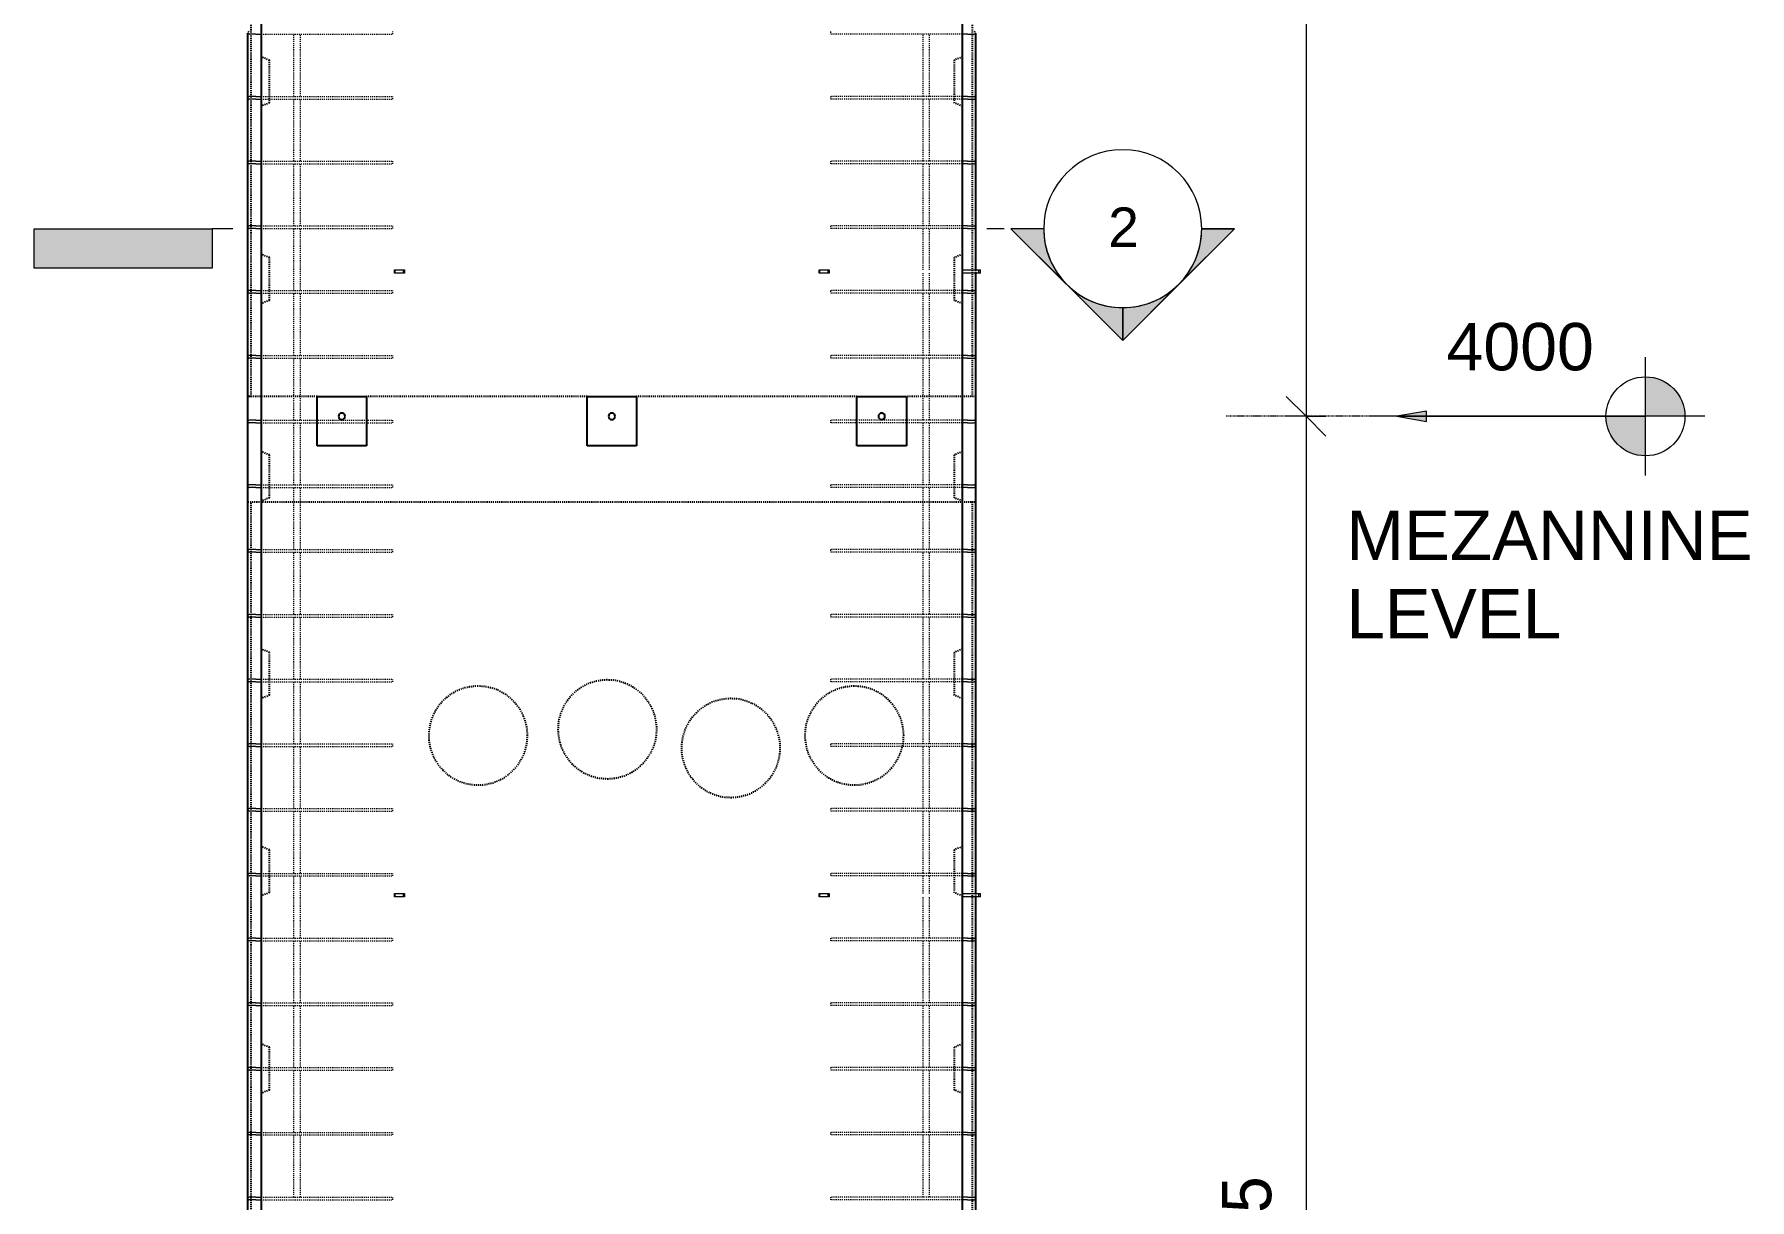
# Model space of a CAD drawing. Header units: millimetres. Extents: x -9471 to 9984, y -2794 to 13196.
# Drawn here: x -3387 to 1823, y 1279 to 4821 of the extents above; entities that cross this region are included whole.
import ezdxf

# ---------------------------------------------------------------- set-up
doc = ezdxf.new("R2010")
doc.units = ezdxf.units.MM
doc.linetypes.add('Dash', pattern=[6.36, 3.18, -3.18])
doc.linetypes.add('Overhead', pattern=[3.97, 2.38, -1.59])
for name, color, linetype, lineweight in [('A-ANNO-DIMS', 211, 'Continuous', 9), ('A-ANNO-DIMS-60', 211, 'Continuous', 9), ('A-FLOR-OVHD', 1, 'Overhead', 18), ('A-GENM', 13, 'Continuous', 18), ('A-WALL', 113, 'Continuous', 25), ('A-WALL-HDLN', 110, 'Dash', 25), ('G-ANNO-DIMS', 111, 'Continuous', 9), ('G-ANNO-SYMB', 111, 'Continuous', 9), ('G-ANNO-TEXT', 231, 'Continuous', 9), ('S-RBAR', 171, 'Continuous', 18)]:
    doc.layers.add(name, color=color, linetype=linetype, lineweight=lineweight)
doc.styles.add('Arial', font='arial.ttf', dxfattribs={"height": 120})
doc.styles.add('Arial_1', font='arial.ttf', dxfattribs={"height": 150})
doc.styles.add('Arial_2', font='arial.ttf', dxfattribs={"height": 144})
doc.styles.add('Nirmala UI Semilight', font='NirmalaS.ttf', dxfattribs={"height": 150})
doc.dimstyles.new('Arrow_Filled_-_2_5_NI_UI_1', dxfattribs={"dimscale": 304.8, "dimtxt": 157.104592, "dimasz": 0.393701, "dimexe": 0.19685, "dimexo": 0.0625, "dimgap": 0.19685, "dimtad": 1, "dimdec": 4, "dimzin": 0, "dimdsep": 46, "dimtxsty": 'Nirmala UI Semilight', "dimblk1": 'OBLIQUE', "dimblk2": 'OBLIQUE', "dimsah": 1, "dimcen": 0.09, "dimazin": 0, "dimtfac": 1, "dimtdec": 4, "dimtix": 1, "dimtmove": 0, "dimatfit": 3, "dimfxl": 0.19685, "dimfxlon": 1, "dimtvp": 1, "dimtolj": 1, "dimtzin": 0, "dimarcsym": 2})

# ---------------------------------------------------------------- blocks, each defined once
blk = doc.blocks.new('RR spread anchor face based - RR-SA-2_5-150-1876458-Elevation Front')
at = {"layer": 'A-GENM'}
for p, q in [((-1003.5, 6759.9), (-1001, 6759.9)), ((-1003.5, 6749.9), (-1003.5, 6759.9)), ((-1001, 6749.9), (-1003.5, 6749.9)), ((-1001, 6759.9), (-976, 6759.9)), ((-1001, 6749.9), (-1001, 6759.9)), ((-976, 6749.9), (-1001, 6749.9)), ((-976, 6759.9), (-973.5, 6759.9)), ((-976, 6749.9), (-976, 6759.9)), ((-973.5, 6749.9), (-976, 6749.9)), ((-973.5, 6759.9), (-973.5, 6749.9))]:
    blk.add_line(p, q, dxfattribs=at)
blk = doc.blocks.new('RR spread anchor face based - RR-SA-3_0-200-1726827-Elevation Front')
at = {"layer": 'A-GENM'}
for p, q in [((-568.5, -460.1), (-518.5, -460.1)), ((-518.5, -460.1), (-513.5, -460.1)), ((-518.5, -470.1), (-518.5, -460.1)), ((-513.5, -470.1), (-513.5, -460.1)), ((-518.5, -470.1), (-568.5, -470.1)), ((-513.5, -470.1), (-518.5, -470.1))]:
    blk.add_line(p, q, dxfattribs=at)
blk = doc.blocks.new('DIMBLOCK88-Elevation Front')
at = {"layer": 'A-ANNO-DIMS-60'}
for p, q in [((475.4, 7660), (415.4, 7720)), ((475.4, 7660), (415.4, 7660)), ((475.4, 7660), (475.4, 3660)), ((475.4, 7660), (535.4, 7600)), ((475.4, 7660), (535.4, 7660)), ((475.4, 3660), (415.4, 3720)), ((475.4, 3660), (415.4, 3660)), ((475.4, 3660), (535.4, 3600)), ((475.4, 3660), (535.4, 3660))]:
    blk.add_line(p, q, dxfattribs=at)
at = {"layer": 'A-ANNO-DIMS-60', "color": 0, "insert": (219.7, 5430.1), "char_height": 150, "width": 551.866, "attachment_point": 1, "rotation": 90, "line_spacing_factor": 1.142579, "style": 'Nirmala UI Semilight'}
blk.add_mtext('4000', dxfattribs=at)
blk = doc.blocks.new('_Oblique')
at = {"color": 0, "linetype": 'ByBlock', "lineweight": -2}
blk.add_line((-0.5, -0.5), (0.5, 0.5), dxfattribs=at)
blk = doc.blocks.new('DIMBLOCK89-Elevation Front')
at = {"layer": 'A-ANNO-DIMS-60'}
for p, q in [((475.4, 3660), (415.4, 3720)), ((475.4, 3660), (415.4, 3660)), ((475.4, 3660), (475.4, -1395)), ((475.4, 3660), (535.4, 3600)), ((475.4, 3660), (535.4, 3660)), ((475.4, -1395), (415.4, -1335)), ((475.4, -1395), (415.4, -1395)), ((475.4, -1395), (535.4, -1455)), ((475.4, -1395), (535.4, -1395))]:
    blk.add_line(p, q, dxfattribs=at)
at = {"layer": 'A-ANNO-DIMS-60', "color": 0, "insert": (219.7, 904), "char_height": 150, "width": 548.438, "attachment_point": 1, "rotation": 90, "line_spacing_factor": 1.142579, "style": 'Nirmala UI Semilight'}
blk.add_mtext('5055', dxfattribs=at)
blk = doc.blocks.new('Spot Elevations - M_Spot Elevation - Target Filled-10609-Elevation Front')
at = {"layer": 'G-ANNO-DIMS'}
h = blk.add_hatch(color=256, dxfattribs=at)
edge = h.paths.add_edge_path()
edge.add_line((1549.6, 7660), (1669.6, 7660))
edge.add_arc((1549.6, 7660), 120, 0, 90)
edge.add_line((1549.6, 7780), (1549.6, 7660))
h = blk.add_hatch(color=256, dxfattribs=at)
edge = h.paths.add_edge_path()
edge.add_line((1549.6, 7660), (1429.6, 7660))
edge.add_arc((1549.6, 7660), 120, 180, 270)
edge.add_line((1549.6, 7540), (1549.6, 7660))
for p, q in [((1549.6, 7480), (1549.6, 7840)), ((1729.6, 7660), (709.6, 7660))]:
    blk.add_line(p, q, dxfattribs=at)
blk.add_circle((1549.6, 7660), 120, dxfattribs=at)
blk = doc.blocks.new('Detail View - M_Section Tail - Filled Horizontal-14034-Elevation Front')
at = {"layer": 'G-ANNO-SYMB'}
blk.add_hatch(color=256, dxfattribs=at).paths.add_polyline_path([(-2847.5, -509.7), (-2847.5, -389.7), (-3387.5, -389.7), (-3387.5, -509.7)])
for p, q in [((-3387.5, -509.7), (-3387.5, -389.7)), ((-3387.5, -389.7), (-2847.5, -389.7)), ((-2847.5, -389.7), (-2847.5, -509.7)), ((-2847.5, -509.7), (-3387.5, -509.7))]:
    blk.add_line(p, q, dxfattribs=at)
blk = doc.blocks.new('Detail View - M_Section Head - Filled SHOP DWG-1002450-Elevation Front')
at = {"layer": 'G-ANNO-SYMB'}
h = blk.add_hatch(color=256, dxfattribs=at)
edge = h.paths.add_edge_path()
edge.add_line((-420.8, -389.7), (-321.4, -389.7))
edge.add_arc((-81.4, -389.7), 240, 180, 225)
edge.add_line((-251.1, -559.5), (-420.8, -389.7))
h = blk.add_hatch(color=256, dxfattribs=at)
edge = h.paths.add_edge_path()
edge.add_line((258, -389.7), (88.3, -559.5))
edge.add_arc((-81.4, -389.7), 240, 315, 360)
edge.add_line((158.6, -389.7), (258, -389.7))
h = blk.add_hatch(color=256, dxfattribs=at)
edge = h.paths.add_edge_path()
edge.add_line((-81.4, -729.2), (-251.1, -559.5))
edge.add_arc((-81.4, -389.7), 240, 225, 270)
edge.add_line((-81.4, -629.7), (-81.4, -729.2))
h = blk.add_hatch(color=256, dxfattribs=at)
edge = h.paths.add_edge_path()
edge.add_line((-81.4, -729.2), (-81.4, -629.7))
edge.add_arc((-81.4, -389.7), 240, 270, 315)
edge.add_line((88.3, -559.5), (-81.4, -729.2))
for p, q in [((-81.4, -729.2), (-420.8, -389.7)), ((-321.4, -389.7), (-420.8, -389.7)), ((-420.8, -389.7), (-251.1, -559.5)), ((-321.4, -389.7), (-420.8, -389.7)), ((-81.4, -729.2), (258, -389.7)), ((88.3, -559.5), (258, -389.7)), ((158.6, -389.7), (258, -389.7)), ((258, -389.7), (158.6, -389.7)), ((-251.1, -559.5), (-81.4, -729.2)), ((-81.4, -729.2), (88.3, -559.5)), ((-81.4, -629.7), (-81.4, -729.2)), ((-81.4, -729.2), (-81.4, -629.7))]:
    blk.add_line(p, q, dxfattribs=at)
for start, end in [(360, 180), (180, 360), (180, 225), (315, 0), (225, 270), (270, 315)]:
    blk.add_arc((-81.4, -389.7), 240, start, end, dxfattribs=at)

msp = doc.modelspace()

# ---------------------------------------------------------------- hatches: boundary and pattern name
at = {"layer": 'G-ANNO-DIMS'}
msp.add_hatch(color=256, dxfattribs=at).paths.add_polyline_path([(751.45389, 3660.00977), (841.45389, 3644.14034), (841.45389, 3675.87919)])

# ---------------------------------------------------------------- linework, layer by layer
at = {"layer": 'A-FLOR-OVHD'}
msp.add_line((751.45389, 3660.00977), (231.45389, 3660.00977), dxfattribs=at)
at = {"layer": 'A-WALL'}
for p, q in [((-2698.54611, 7060), (-2698.54611, -1395)), ((-568.54611, -1395), (-568.54611, 7060)), ((-2738.54611, 4628.71341), (-2738.54611, 4824.73104)), ((-528.54611, 4824.73104), (-528.54611, 4628.71341)), ((-2738.54611, 4431.93563), (-2738.54611, 4627.95326)), ((-528.54611, 4627.95326), (-528.54611, 4431.93563)), ((-2738.54611, 4235.15785), (-2738.54611, 4431.17548)), ((-528.54611, 4431.17548), (-528.54611, 4235.15785)), ((-2738.54611, 4038.38007), (-2738.54611, 4234.39771)), ((-528.54611, 4234.39771), (-528.54611, 4104.9)), ((-528.54611, 4094.9), (-528.54611, 4038.38007)), ((-2738.54611, 3841.60229), (-2738.54611, 4037.61993)), ((-528.54611, 4037.61993), (-528.54611, 3841.60229)), ((-2738.54611, 3644.82452), (-2738.54611, 3840.84215)), ((-528.54611, 3840.84215), (-528.54611, 3644.82452)), ((-2528.54611, 3720), (-2378.54611, 3720)), ((-2528.54611, 3570), (-2528.54611, 3720)), ((-2378.54611, 3720), (-2378.54611, 3570)), ((-1708.54611, 3720), (-1558.54611, 3720)), ((-1708.54611, 3570), (-1708.54611, 3720)), ((-1558.54611, 3720), (-1558.54611, 3570)), ((-888.54611, 3720), (-738.54611, 3720)), ((-888.54611, 3570), (-888.54611, 3720)), ((-738.54611, 3720), (-738.54611, 3570)), ((-2738.54611, 3448.04674), (-2738.54611, 3644.06437)), ((-528.54611, 3644.06437), (-528.54611, 3448.04674)), ((-2378.54611, 3570), (-2528.54611, 3570)), ((-1558.54611, 3570), (-1708.54611, 3570)), ((-738.54611, 3570), (-888.54611, 3570)), ((-2738.54611, 3251.26896), (-2738.54611, 3447.28659)), ((-528.54611, 3447.28659), (-528.54611, 3251.26896)), ((-2738.54611, 3054.49118), (-2738.54611, 3250.50882)), ((-528.54611, 3250.50882), (-528.54611, 3054.49118)), ((-2738.54611, 2857.71341), (-2738.54611, 3053.73104)), ((-528.54611, 3053.73104), (-528.54611, 2857.71341)), ((-2738.54611, 2660.93563), (-2738.54611, 2856.95326)), ((-528.54611, 2856.95326), (-528.54611, 2660.93563)), ((-2738.54611, 2464.15785), (-2738.54611, 2660.17548)), ((-528.54611, 2660.17548), (-528.54611, 2464.15785)), ((-2738.54611, 2267.38007), (-2738.54611, 2463.39771)), ((-528.54611, 2463.39771), (-528.54611, 2267.38007)), ((-2738.54611, 2070.60229), (-2738.54611, 2266.61993)), ((-528.54611, 2266.61993), (-528.54611, 2209.9)), ((-528.54611, 2199.9), (-528.54611, 2070.60229)), ((-2738.54611, 1873.82452), (-2738.54611, 2069.84215)), ((-528.54611, 2069.84215), (-528.54611, 1873.82452)), ((-2738.54611, 1677.04674), (-2738.54611, 1873.06437)), ((-528.54611, 1873.06437), (-528.54611, 1677.04674)), ((-2738.54611, 1480.26896), (-2738.54611, 1676.28659)), ((-528.54611, 1676.28659), (-528.54611, 1480.26896)), ((-2738.54611, 1283.49118), (-2738.54611, 1479.50882)), ((-528.54611, 1479.50882), (-528.54611, 1283.49118)), ((-2738.54611, 1086.71341), (-2738.54611, 1282.73104)), ((-528.54611, 1282.73104), (-528.54611, 1086.71341))]:
    msp.add_line(p, q, dxfattribs=at)
for centre, start, end in [((-2453.54611, 3660), 0, 180), ((-2453.54611, 3660), 180, 0), ((-1633.54611, 3660), 0, 180), ((-1633.54611, 3660), 180, 0), ((-813.54611, 3660), 0, 180), ((-813.54611, 3660), 180, 0)]:
    msp.add_arc(centre, 10, start, end, dxfattribs=at)
at = {"layer": 'A-WALL-HDLN'}
for p, q in [((-2728.54352, 3720), (-2728.54352, 7660)), ((-538.54869, 7660), (-538.54869, 3720)), ((-2673.54611, 4742.5), (-2698.54611, 4752.5)), ((-2673.54611, 4612.5), (-2673.54611, 4742.5)), ((-568.54611, 4752.5), (-593.54611, 4742.5)), ((-593.54611, 4742.5), (-593.54611, 4612.5)), ((-2673.54611, 4612.5), (-2698.54611, 4602.5)), ((-568.54611, 4602.5), (-593.54611, 4612.5)), ((-2673.54611, 4142.5), (-2698.54611, 4152.5)), ((-2673.54611, 4012.5), (-2673.54611, 4142.5)), ((-568.54611, 4152.5), (-593.54611, 4142.5)), ((-593.54611, 4142.5), (-593.54611, 4012.5)), ((-528.54611, 4104.85039), (-528.54611, 4094.94961)), ((-2673.54611, 4012.5), (-2698.54611, 4002.5)), ((-568.54611, 4002.5), (-593.54611, 4012.5)), ((-2728.54352, 3720), (-2738.54611, 3720)), ((-2528.59572, 3720), (-2738.54611, 3720)), ((-1708.59572, 3720), (-2378.4965, 3720)), ((-888.59572, 3720), (-1558.4965, 3720)), ((-528.54611, 3720), (-738.4965, 3720)), ((-528.54611, 3720), (-538.54869, 3720)), ((-2673.54611, 3542.5), (-2698.54611, 3552.5)), ((-568.54611, 3552.5), (-593.54611, 3542.5)), ((-2673.54611, 3412.5), (-2673.54611, 3542.5)), ((-593.54611, 3542.5), (-593.54611, 3412.5)), ((-2738.54611, 3400), (-2728.54352, 3400)), ((-2738.54611, 3400), (-528.54611, 3400)), ((-2728.54352, -1395), (-2728.54352, 3400)), ((-2673.54611, 3412.5), (-2698.54611, 3402.5)), ((-568.54611, 3402.5), (-593.54611, 3412.5)), ((-538.54869, 3400), (-538.54869, -1395)), ((-538.54869, 3400), (-528.54611, 3400)), ((-2673.54611, 2942.5), (-2698.54611, 2952.5)), ((-2673.54611, 2812.5), (-2673.54611, 2942.5)), ((-568.54611, 2952.5), (-593.54611, 2942.5)), ((-593.54611, 2942.5), (-593.54611, 2812.5)), ((-2673.54611, 2812.5), (-2698.54611, 2802.5)), ((-568.54611, 2802.5), (-593.54611, 2812.5)), ((-2673.54611, 2342.5), (-2698.54611, 2352.5)), ((-568.54611, 2352.5), (-593.54611, 2342.5)), ((-2673.54611, 2212.5), (-2673.54611, 2342.5)), ((-593.54611, 2342.5), (-593.54611, 2212.5)), ((-2673.54611, 2212.5), (-2698.54611, 2202.5)), ((-568.54611, 2202.5), (-593.54611, 2212.5)), ((-528.54611, 2209.85039), (-528.54611, 2199.94961)), ((-2673.54611, 1742.5), (-2698.54611, 1752.5)), ((-2673.54611, 1612.5), (-2673.54611, 1742.5)), ((-568.54611, 1752.5), (-593.54611, 1742.5)), ((-593.54611, 1742.5), (-593.54611, 1612.5)), ((-2673.54611, 1612.5), (-2698.54611, 1602.5)), ((-568.54611, 1602.5), (-593.54611, 1612.5))]:
    msp.add_line(p, q, dxfattribs=at)
for centre, start, end in [((-2039.47839, 2689.77319), 90, 270), ((-2039.47839, 2689.77319), 270, 90), ((-1646.76081, 2708.67194), 90, 270), ((-1646.76081, 2708.67194), 270, 90), ((-896.76081, 2689.77319), 90, 270), ((-896.76081, 2689.77319), 270, 90), ((-1271.76081, 2651.97567), 90, 270), ((-1271.76081, 2651.97567), 270, 90)]:
    msp.add_arc(centre, 150, start, end, dxfattribs=at)
at = {"layer": 'G-ANNO-DIMS'}
for p, q in [((841.45389, 3675.87919), (751.45389, 3660.00977)), ((751.45389, 3660.00977), (841.45389, 3644.14034)), ((751.45389, 3660.00977), (1295.18287, 3660.00977)), ((841.45389, 3644.14034), (841.45389, 3675.87919)), ((1295.18287, 3660.00977), (1506.51667, 3660.00977))]:
    msp.add_line(p, q, dxfattribs=at)
at = {"layer": 'G-ANNO-SYMB'}
for p, q in [((-2784.04766, 4230.25352), (-2847.47491, 4230.25352)), ((-441.36617, 4230.25352), (-494.28638, 4230.25352))]:
    msp.add_line(p, q, dxfattribs=at)
at = {"layer": 'S-RBAR'}
for p, q in [((-2714.54611, 4821.11111), (-2734.54611, 4821.11111)), ((-2714.54611, 4821.11111), (-2698.54611, 4821.11111)), ((-552.54611, 4821.11111), (-568.54611, 4821.11111)), ((-552.54611, 4821.11111), (-532.54611, 4821.11111)), ((-2714.54611, 4632.33333), (-2734.54611, 4632.33333)), ((-2714.54611, 4624.33333), (-2734.54611, 4624.33333)), ((-2714.54611, 4632.33333), (-2698.54611, 4632.33333)), ((-2714.54611, 4624.33333), (-2698.54611, 4624.33333)), ((-552.54611, 4632.33333), (-568.54611, 4632.33333)), ((-552.54611, 4624.33333), (-568.54611, 4624.33333)), ((-552.54611, 4632.33333), (-532.54611, 4632.33333)), ((-552.54611, 4624.33333), (-532.54611, 4624.33333)), ((-2714.54611, 4435.55556), (-2734.54611, 4435.55556)), ((-2714.54611, 4435.55556), (-2698.54611, 4435.55556)), ((-552.54611, 4435.55556), (-568.54611, 4435.55556)), ((-552.54611, 4435.55556), (-532.54611, 4435.55556)), ((-2714.54611, 4427.55556), (-2734.54611, 4427.55556)), ((-2714.54611, 4427.55556), (-2698.54611, 4427.55556)), ((-552.54611, 4427.55556), (-568.54611, 4427.55556)), ((-552.54611, 4427.55556), (-532.54611, 4427.55556)), ((-2714.54611, 4238.77778), (-2734.54611, 4238.77778)), ((-2714.54611, 4230.77778), (-2734.54611, 4230.77778)), ((-2714.54611, 4238.77778), (-2698.54611, 4238.77778)), ((-2714.54611, 4230.77778), (-2698.54611, 4230.77778)), ((-552.54611, 4238.77778), (-568.54611, 4238.77778)), ((-552.54611, 4230.77778), (-568.54611, 4230.77778)), ((-552.54611, 4238.77778), (-532.54611, 4238.77778)), ((-552.54611, 4230.77778), (-532.54611, 4230.77778)), ((-2714.54611, 4042), (-2734.54611, 4042)), ((-2714.54611, 4034), (-2734.54611, 4034)), ((-2714.54611, 4042), (-2698.54611, 4042)), ((-2714.54611, 4034), (-2698.54611, 4034)), ((-552.54611, 4042), (-568.54611, 4042)), ((-552.54611, 4034), (-568.54611, 4034)), ((-552.54611, 4042), (-532.54611, 4042)), ((-552.54611, 4034), (-532.54611, 4034)), ((-2714.54611, 3845.22222), (-2734.54611, 3845.22222)), ((-2714.54611, 3837.22222), (-2734.54611, 3837.22222)), ((-2714.54611, 3845.22222), (-2698.54611, 3845.22222)), ((-2714.54611, 3837.22222), (-2698.54611, 3837.22222)), ((-552.54611, 3845.22222), (-568.54611, 3845.22222)), ((-552.54611, 3837.22222), (-568.54611, 3837.22222)), ((-552.54611, 3845.22222), (-532.54611, 3845.22222)), ((-552.54611, 3837.22222), (-532.54611, 3837.22222)), ((-2714.54611, 3648.44444), (-2734.54611, 3648.44444)), ((-2714.54611, 3648.44444), (-2698.54611, 3648.44444)), ((-552.54611, 3648.44444), (-568.54611, 3648.44444)), ((-552.54611, 3648.44444), (-532.54611, 3648.44444)), ((-2714.54611, 3640.44444), (-2734.54611, 3640.44444)), ((-2714.54611, 3640.44444), (-2698.54611, 3640.44444)), ((-552.54611, 3640.44444), (-568.54611, 3640.44444)), ((-552.54611, 3640.44444), (-532.54611, 3640.44444)), ((-2714.54611, 3451.66667), (-2734.54611, 3451.66667)), ((-2714.54611, 3443.66667), (-2734.54611, 3443.66667)), ((-2714.54611, 3451.66667), (-2698.54611, 3451.66667)), ((-2714.54611, 3443.66667), (-2698.54611, 3443.66667)), ((-552.54611, 3451.66667), (-568.54611, 3451.66667)), ((-552.54611, 3443.66667), (-568.54611, 3443.66667)), ((-552.54611, 3451.66667), (-532.54611, 3451.66667)), ((-552.54611, 3443.66667), (-532.54611, 3443.66667)), ((-2714.54611, 3254.88889), (-2734.54611, 3254.88889)), ((-2714.54611, 3246.88889), (-2734.54611, 3246.88889)), ((-2714.54611, 3254.88889), (-2698.54611, 3254.88889)), ((-2714.54611, 3246.88889), (-2698.54611, 3246.88889)), ((-552.54611, 3254.88889), (-568.54611, 3254.88889)), ((-552.54611, 3246.88889), (-568.54611, 3246.88889)), ((-552.54611, 3254.88889), (-532.54611, 3254.88889)), ((-552.54611, 3246.88889), (-532.54611, 3246.88889)), ((-2714.54611, 3058.11111), (-2734.54611, 3058.11111)), ((-2714.54611, 3050.11111), (-2734.54611, 3050.11111)), ((-2714.54611, 3058.11111), (-2698.54611, 3058.11111)), ((-2714.54611, 3050.11111), (-2698.54611, 3050.11111)), ((-552.54611, 3058.11111), (-568.54611, 3058.11111)), ((-552.54611, 3050.11111), (-568.54611, 3050.11111)), ((-552.54611, 3058.11111), (-532.54611, 3058.11111)), ((-552.54611, 3050.11111), (-532.54611, 3050.11111)), ((-2714.54611, 2861.33333), (-2734.54611, 2861.33333)), ((-2714.54611, 2853.33333), (-2734.54611, 2853.33333)), ((-2714.54611, 2861.33333), (-2698.54611, 2861.33333)), ((-2714.54611, 2853.33333), (-2698.54611, 2853.33333)), ((-552.54611, 2861.33333), (-568.54611, 2861.33333)), ((-552.54611, 2853.33333), (-568.54611, 2853.33333)), ((-552.54611, 2861.33333), (-532.54611, 2861.33333)), ((-552.54611, 2853.33333), (-532.54611, 2853.33333)), ((-2714.54611, 2664.55556), (-2734.54611, 2664.55556)), ((-2714.54611, 2664.55556), (-2698.54611, 2664.55556)), ((-552.54611, 2664.55556), (-568.54611, 2664.55556)), ((-552.54611, 2664.55556), (-532.54611, 2664.55556)), ((-2714.54611, 2656.55556), (-2734.54611, 2656.55556)), ((-2714.54611, 2656.55556), (-2698.54611, 2656.55556)), ((-552.54611, 2656.55556), (-568.54611, 2656.55556)), ((-552.54611, 2656.55556), (-532.54611, 2656.55556)), ((-2714.54611, 2467.77778), (-2734.54611, 2467.77778)), ((-2714.54611, 2459.77778), (-2734.54611, 2459.77778)), ((-2714.54611, 2467.77778), (-2698.54611, 2467.77778)), ((-2714.54611, 2459.77778), (-2698.54611, 2459.77778)), ((-552.54611, 2467.77778), (-568.54611, 2467.77778)), ((-552.54611, 2459.77778), (-568.54611, 2459.77778)), ((-552.54611, 2467.77778), (-532.54611, 2467.77778)), ((-552.54611, 2459.77778), (-532.54611, 2459.77778)), ((-2714.54611, 2271), (-2734.54611, 2271)), ((-2714.54611, 2263), (-2734.54611, 2263)), ((-2714.54611, 2271), (-2698.54611, 2271)), ((-2714.54611, 2263), (-2698.54611, 2263)), ((-552.54611, 2271), (-568.54611, 2271)), ((-552.54611, 2263), (-568.54611, 2263)), ((-552.54611, 2271), (-532.54611, 2271)), ((-552.54611, 2263), (-532.54611, 2263)), ((-2714.54611, 2074.22222), (-2734.54611, 2074.22222)), ((-2714.54611, 2066.22222), (-2734.54611, 2066.22222)), ((-2714.54611, 2074.22222), (-2698.54611, 2074.22222)), ((-2714.54611, 2066.22222), (-2698.54611, 2066.22222)), ((-552.54611, 2074.22222), (-568.54611, 2074.22222)), ((-552.54611, 2066.22222), (-568.54611, 2066.22222)), ((-552.54611, 2074.22222), (-532.54611, 2074.22222)), ((-552.54611, 2066.22222), (-532.54611, 2066.22222)), ((-2714.54611, 1877.44444), (-2734.54611, 1877.44444)), ((-2714.54611, 1877.44444), (-2698.54611, 1877.44444)), ((-552.54611, 1877.44444), (-568.54611, 1877.44444)), ((-552.54611, 1877.44444), (-532.54611, 1877.44444)), ((-2714.54611, 1869.44444), (-2734.54611, 1869.44444)), ((-2714.54611, 1869.44444), (-2698.54611, 1869.44444)), ((-552.54611, 1869.44444), (-568.54611, 1869.44444)), ((-552.54611, 1869.44444), (-532.54611, 1869.44444)), ((-2714.54611, 1680.66667), (-2734.54611, 1680.66667)), ((-2714.54611, 1672.66667), (-2734.54611, 1672.66667)), ((-2714.54611, 1680.66667), (-2698.54611, 1680.66667)), ((-2714.54611, 1672.66667), (-2698.54611, 1672.66667)), ((-552.54611, 1680.66667), (-568.54611, 1680.66667)), ((-552.54611, 1672.66667), (-568.54611, 1672.66667)), ((-552.54611, 1680.66667), (-532.54611, 1680.66667)), ((-552.54611, 1672.66667), (-532.54611, 1672.66667)), ((-2714.54611, 1483.88889), (-2734.54611, 1483.88889)), ((-2714.54611, 1475.88889), (-2734.54611, 1475.88889)), ((-2714.54611, 1483.88889), (-2698.54611, 1483.88889)), ((-2714.54611, 1475.88889), (-2698.54611, 1475.88889)), ((-552.54611, 1483.88889), (-568.54611, 1483.88889)), ((-552.54611, 1475.88889), (-568.54611, 1475.88889)), ((-552.54611, 1483.88889), (-532.54611, 1483.88889)), ((-552.54611, 1475.88889), (-532.54611, 1475.88889)), ((-2714.54611, 1287.11111), (-2734.54611, 1287.11111)), ((-2714.54611, 1279.11111), (-2734.54611, 1279.11111)), ((-2714.54611, 1287.11111), (-2698.54611, 1287.11111)), ((-2714.54611, 1279.11111), (-2698.54611, 1279.11111)), ((-552.54611, 1287.11111), (-568.54611, 1287.11111)), ((-552.54611, 1279.11111), (-568.54611, 1279.11111)), ((-552.54611, 1287.11111), (-532.54611, 1287.11111)), ((-552.54611, 1279.11111), (-532.54611, 1279.11111))]:
    msp.add_line(p, q, dxfattribs=at)
at = {"layer": 'S-RBAR', "linetype": 'Dash'}
for p, q in [((-2698.4965, 4821.11111), (-2298.54611, 4821.11111)), ((-2599.04611, 4632.33333), (-2599.04611, 4821.11111)), ((-2579.04611, 4632.33333), (-2579.04611, 4821.11111)), ((-2298.54611, 4821.11111), (-2298.54611, 4829.11111)), ((-968.54611, 4829.11111), (-968.54611, 4821.11111)), ((-568.59572, 4821.11111), (-968.54611, 4821.11111)), ((-688.04611, 4632.33333), (-688.04611, 4821.11111)), ((-668.04611, 4632.33333), (-668.04611, 4821.11111)), ((-2698.4965, 4632.33333), (-2298.54611, 4632.33333)), ((-2698.4965, 4624.33333), (-2298.54611, 4624.33333)), ((-2599.04611, 4435.55556), (-2599.04611, 4624.33333)), ((-2579.04611, 4435.55556), (-2579.04611, 4624.33333)), ((-2298.54611, 4624.33333), (-2298.54611, 4632.33333)), ((-568.59572, 4632.33333), (-968.54611, 4632.33333)), ((-968.54611, 4632.33333), (-968.54611, 4624.33333)), ((-568.59572, 4624.33333), (-968.54611, 4624.33333)), ((-688.04611, 4435.55556), (-688.04611, 4624.33333)), ((-668.04611, 4435.55556), (-668.04611, 4624.33333)), ((-2698.4965, 4435.55556), (-2298.54611, 4435.55556)), ((-2298.54611, 4427.55556), (-2298.54611, 4435.55556)), ((-568.59572, 4435.55556), (-968.54611, 4435.55556)), ((-968.54611, 4435.55556), (-968.54611, 4427.55556)), ((-2698.4965, 4427.55556), (-2298.54611, 4427.55556)), ((-2599.04611, 4238.77778), (-2599.04611, 4427.55556)), ((-2579.04611, 4238.77778), (-2579.04611, 4427.55556)), ((-568.59572, 4427.55556), (-968.54611, 4427.55556)), ((-688.04611, 4238.77778), (-688.04611, 4427.55556)), ((-668.04611, 4238.77778), (-668.04611, 4427.55556)), ((-2698.4965, 4238.77778), (-2298.54611, 4238.77778)), ((-2698.4965, 4230.77778), (-2298.54611, 4230.77778)), ((-2599.04611, 4042), (-2599.04611, 4230.77778)), ((-2579.04611, 4042), (-2579.04611, 4230.77778)), ((-2298.54611, 4230.77778), (-2298.54611, 4238.77778)), ((-568.59572, 4238.77778), (-968.54611, 4238.77778)), ((-968.54611, 4238.77778), (-968.54611, 4230.77778)), ((-568.59572, 4230.77778), (-968.54611, 4230.77778)), ((-688.04611, 4104.9), (-688.04611, 4230.77778)), ((-668.04611, 4104.9), (-668.04611, 4230.77778)), ((-688.04611, 4042), (-688.04611, 4094.9)), ((-668.04611, 4042), (-668.04611, 4094.9)), ((-2698.4965, 4042), (-2298.54611, 4042)), ((-2698.4965, 4034), (-2298.54611, 4034)), ((-2599.04611, 3845.22222), (-2599.04611, 4034)), ((-2579.04611, 3845.22222), (-2579.04611, 4034)), ((-2298.54611, 4034), (-2298.54611, 4042)), ((-568.59572, 4042), (-968.54611, 4042)), ((-968.54611, 4042), (-968.54611, 4034)), ((-568.59572, 4034), (-968.54611, 4034)), ((-688.04611, 3845.22222), (-688.04611, 4034)), ((-668.04611, 3845.22222), (-668.04611, 4034)), ((-2698.4965, 3845.22222), (-2298.54611, 3845.22222)), ((-2698.4965, 3837.22222), (-2298.54611, 3837.22222)), ((-2599.04611, 3648.44444), (-2599.04611, 3837.22222)), ((-2579.04611, 3648.44444), (-2579.04611, 3837.22222)), ((-2298.54611, 3837.22222), (-2298.54611, 3845.22222)), ((-568.59572, 3845.22222), (-968.54611, 3845.22222)), ((-968.54611, 3845.22222), (-968.54611, 3837.22222)), ((-568.59572, 3837.22222), (-968.54611, 3837.22222)), ((-688.04611, 3648.44444), (-688.04611, 3837.22222)), ((-668.04611, 3648.44444), (-668.04611, 3837.22222)), ((-2698.4965, 3648.44444), (-2298.54611, 3648.44444)), ((-2298.54611, 3640.44444), (-2298.54611, 3648.44444)), ((-568.59572, 3648.44444), (-968.54611, 3648.44444)), ((-968.54611, 3648.44444), (-968.54611, 3640.44444)), ((-2698.4965, 3640.44444), (-2298.54611, 3640.44444)), ((-2599.04611, 3451.66667), (-2599.04611, 3640.44444)), ((-2579.04611, 3451.66667), (-2579.04611, 3640.44444)), ((-568.59572, 3640.44444), (-968.54611, 3640.44444)), ((-688.04611, 3451.66667), (-688.04611, 3640.44444)), ((-668.04611, 3451.66667), (-668.04611, 3640.44444)), ((-2698.4965, 3451.66667), (-2298.54611, 3451.66667)), ((-2698.4965, 3443.66667), (-2298.54611, 3443.66667)), ((-2599.04611, 3254.88889), (-2599.04611, 3443.66667)), ((-2579.04611, 3254.88889), (-2579.04611, 3443.66667)), ((-2298.54611, 3443.66667), (-2298.54611, 3451.66667)), ((-568.59572, 3451.66667), (-968.54611, 3451.66667)), ((-968.54611, 3451.66667), (-968.54611, 3443.66667)), ((-568.59572, 3443.66667), (-968.54611, 3443.66667)), ((-688.04611, 3254.88889), (-688.04611, 3443.66667)), ((-668.04611, 3254.88889), (-668.04611, 3443.66667)), ((-2698.4965, 3254.88889), (-2298.54611, 3254.88889)), ((-2698.4965, 3246.88889), (-2298.54611, 3246.88889)), ((-2599.04611, 3058.11111), (-2599.04611, 3246.88889)), ((-2579.04611, 3058.11111), (-2579.04611, 3246.88889)), ((-2298.54611, 3246.88889), (-2298.54611, 3254.88889)), ((-568.59572, 3254.88889), (-968.54611, 3254.88889)), ((-968.54611, 3254.88889), (-968.54611, 3246.88889)), ((-568.59572, 3246.88889), (-968.54611, 3246.88889)), ((-688.04611, 3058.11111), (-688.04611, 3246.88889)), ((-668.04611, 3058.11111), (-668.04611, 3246.88889)), ((-2698.4965, 3058.11111), (-2298.54611, 3058.11111)), ((-2698.4965, 3050.11111), (-2298.54611, 3050.11111)), ((-2599.04611, 2861.33333), (-2599.04611, 3050.11111)), ((-2579.04611, 2861.33333), (-2579.04611, 3050.11111)), ((-2298.54611, 3050.11111), (-2298.54611, 3058.11111)), ((-568.59572, 3058.11111), (-968.54611, 3058.11111)), ((-968.54611, 3058.11111), (-968.54611, 3050.11111)), ((-568.59572, 3050.11111), (-968.54611, 3050.11111)), ((-688.04611, 2861.33333), (-688.04611, 3050.11111)), ((-668.04611, 2861.33333), (-668.04611, 3050.11111)), ((-2698.4965, 2861.33333), (-2298.54611, 2861.33333)), ((-2698.4965, 2853.33333), (-2298.54611, 2853.33333)), ((-2599.04611, 2664.55556), (-2599.04611, 2853.33333)), ((-2579.04611, 2664.55556), (-2579.04611, 2853.33333)), ((-2298.54611, 2853.33333), (-2298.54611, 2861.33333)), ((-568.59572, 2861.33333), (-968.54611, 2861.33333)), ((-968.54611, 2861.33333), (-968.54611, 2853.33333)), ((-568.59572, 2853.33333), (-968.54611, 2853.33333)), ((-688.04611, 2664.55556), (-688.04611, 2853.33333)), ((-668.04611, 2664.55556), (-668.04611, 2853.33333)), ((-2698.4965, 2664.55556), (-2298.54611, 2664.55556)), ((-2298.54611, 2656.55556), (-2298.54611, 2664.55556)), ((-568.59572, 2664.55556), (-968.54611, 2664.55556)), ((-968.54611, 2664.55556), (-968.54611, 2656.55556)), ((-2698.4965, 2656.55556), (-2298.54611, 2656.55556)), ((-2599.04611, 2467.77778), (-2599.04611, 2656.55556)), ((-2579.04611, 2467.77778), (-2579.04611, 2656.55556)), ((-568.59572, 2656.55556), (-968.54611, 2656.55556)), ((-688.04611, 2467.77778), (-688.04611, 2656.55556)), ((-668.04611, 2467.77778), (-668.04611, 2656.55556)), ((-2698.4965, 2467.77778), (-2298.54611, 2467.77778)), ((-2698.4965, 2459.77778), (-2298.54611, 2459.77778)), ((-2599.04611, 2271), (-2599.04611, 2459.77778)), ((-2579.04611, 2271), (-2579.04611, 2459.77778)), ((-2298.54611, 2459.77778), (-2298.54611, 2467.77778)), ((-568.59572, 2467.77778), (-968.54611, 2467.77778)), ((-968.54611, 2467.77778), (-968.54611, 2459.77778)), ((-568.59572, 2459.77778), (-968.54611, 2459.77778)), ((-688.04611, 2271), (-688.04611, 2459.77778)), ((-668.04611, 2271), (-668.04611, 2459.77778)), ((-2698.4965, 2271), (-2298.54611, 2271)), ((-2698.4965, 2263), (-2298.54611, 2263)), ((-2599.04611, 2074.22222), (-2599.04611, 2263)), ((-2579.04611, 2074.22222), (-2579.04611, 2263)), ((-2298.54611, 2263), (-2298.54611, 2271)), ((-568.59572, 2271), (-968.54611, 2271)), ((-968.54611, 2271), (-968.54611, 2263)), ((-568.59572, 2263), (-968.54611, 2263)), ((-688.04611, 2209.9), (-688.04611, 2263)), ((-668.04611, 2209.9), (-668.04611, 2263)), ((-688.04611, 2074.22222), (-688.04611, 2199.9)), ((-668.04611, 2074.22222), (-668.04611, 2199.9)), ((-2698.4965, 2074.22222), (-2298.54611, 2074.22222)), ((-2698.4965, 2066.22222), (-2298.54611, 2066.22222)), ((-2599.04611, 1877.44444), (-2599.04611, 2066.22222)), ((-2579.04611, 1877.44444), (-2579.04611, 2066.22222)), ((-2298.54611, 2066.22222), (-2298.54611, 2074.22222)), ((-568.59572, 2074.22222), (-968.54611, 2074.22222)), ((-968.54611, 2074.22222), (-968.54611, 2066.22222)), ((-568.59572, 2066.22222), (-968.54611, 2066.22222)), ((-688.04611, 1877.44444), (-688.04611, 2066.22222)), ((-668.04611, 1877.44444), (-668.04611, 2066.22222)), ((-2698.4965, 1877.44444), (-2298.54611, 1877.44444)), ((-2298.54611, 1869.44444), (-2298.54611, 1877.44444)), ((-568.59572, 1877.44444), (-968.54611, 1877.44444)), ((-968.54611, 1877.44444), (-968.54611, 1869.44444)), ((-2698.4965, 1869.44444), (-2298.54611, 1869.44444)), ((-2599.04611, 1680.66667), (-2599.04611, 1869.44444)), ((-2579.04611, 1680.66667), (-2579.04611, 1869.44444)), ((-568.59572, 1869.44444), (-968.54611, 1869.44444)), ((-688.04611, 1680.66667), (-688.04611, 1869.44444)), ((-668.04611, 1680.66667), (-668.04611, 1869.44444)), ((-2698.4965, 1680.66667), (-2298.54611, 1680.66667)), ((-2698.4965, 1672.66667), (-2298.54611, 1672.66667)), ((-2599.04611, 1483.88889), (-2599.04611, 1672.66667)), ((-2579.04611, 1483.88889), (-2579.04611, 1672.66667)), ((-2298.54611, 1672.66667), (-2298.54611, 1680.66667)), ((-568.59572, 1680.66667), (-968.54611, 1680.66667)), ((-968.54611, 1680.66667), (-968.54611, 1672.66667)), ((-568.59572, 1672.66667), (-968.54611, 1672.66667)), ((-688.04611, 1483.88889), (-688.04611, 1672.66667)), ((-668.04611, 1483.88889), (-668.04611, 1672.66667)), ((-2698.4965, 1483.88889), (-2298.54611, 1483.88889)), ((-2698.4965, 1475.88889), (-2298.54611, 1475.88889)), ((-2599.04611, 1287.11111), (-2599.04611, 1475.88889)), ((-2579.04611, 1287.11111), (-2579.04611, 1475.88889)), ((-2298.54611, 1475.88889), (-2298.54611, 1483.88889)), ((-568.59572, 1483.88889), (-968.54611, 1483.88889)), ((-968.54611, 1483.88889), (-968.54611, 1475.88889)), ((-568.59572, 1475.88889), (-968.54611, 1475.88889)), ((-688.04611, 1287.11111), (-688.04611, 1475.88889)), ((-668.04611, 1287.11111), (-668.04611, 1475.88889)), ((-2698.4965, 1287.11111), (-2298.54611, 1287.11111)), ((-2698.4965, 1279.11111), (-2298.54611, 1279.11111)), ((-2298.54611, 1279.11111), (-2298.54611, 1287.11111)), ((-568.59572, 1287.11111), (-968.54611, 1287.11111)), ((-968.54611, 1287.11111), (-968.54611, 1279.11111)), ((-568.59572, 1279.11111), (-968.54611, 1279.11111))]:
    msp.add_line(p, q, dxfattribs=at)
at = {"layer": 'S-RBAR'}
for centre, start, end in [((-2734.54611, 4825.11111), 90, 270), ((-532.54611, 4825.11111), 270, 90), ((-2734.54611, 4628.33333), 90, 270), ((-532.54611, 4628.33333), 270, 90), ((-2734.54611, 4431.55556), 90, 270), ((-532.54611, 4431.55556), 270, 90), ((-2734.54611, 4234.77778), 90, 270), ((-532.54611, 4234.77778), 270, 90), ((-2734.54611, 4038), 90, 270), ((-532.54611, 4038), 270, 90), ((-2734.54611, 3841.22222), 90, 270), ((-532.54611, 3841.22222), 270, 90), ((-2734.54611, 3644.44444), 90, 270), ((-532.54611, 3644.44444), 270, 90), ((-2734.54611, 3447.66667), 90, 270), ((-532.54611, 3447.66667), 270, 90), ((-2734.54611, 3250.88889), 90, 270), ((-532.54611, 3250.88889), 270, 90), ((-2734.54611, 3054.11111), 90, 270), ((-532.54611, 3054.11111), 270, 90), ((-2734.54611, 2857.33333), 90, 270), ((-532.54611, 2857.33333), 270, 90), ((-2734.54611, 2660.55556), 90, 270), ((-532.54611, 2660.55556), 270, 90), ((-2734.54611, 2463.77778), 90, 270), ((-532.54611, 2463.77778), 270, 90), ((-2734.54611, 2267), 90, 270), ((-532.54611, 2267), 270, 90), ((-2734.54611, 2070.22222), 90, 270), ((-532.54611, 2070.22222), 270, 90), ((-2734.54611, 1873.44444), 90, 270), ((-532.54611, 1873.44444), 270, 90), ((-2734.54611, 1676.66667), 90, 270), ((-532.54611, 1676.66667), 270, 90), ((-2734.54611, 1479.88889), 90, 270), ((-532.54611, 1479.88889), 270, 90), ((-2734.54611, 1283.11111), 90, 270), ((-532.54611, 1283.11111), 270, 90)]:
    msp.add_arc(centre, 4, start, end, dxfattribs=at)

# ---------------------------------------------------------------- block references
at = {"layer": 'A-GENM'}
for name, p in [('RR spread anchor face based - RR-SA-2_5-150-1876458-Elevation Front', (-1290, -2655)), ('RR spread anchor face based - RR-SA-2_5-150-1876458-Elevation Front', (0, -2655)), ('RR spread anchor face based - RR-SA-3_0-200-1726827-Elevation Front', (0, 4565)), ('RR spread anchor face based - RR-SA-2_5-150-1876458-Elevation Front', (-1290, -4550)), ('RR spread anchor face based - RR-SA-2_5-150-1876458-Elevation Front', (0, -4550)), ('RR spread anchor face based - RR-SA-3_0-200-1726827-Elevation Front', (0, 2670))]:
    msp.add_blockref(name, p, dxfattribs=at)
at = {"layer": 'G-ANNO-DIMS'}
msp.add_blockref('Spot Elevations - M_Spot Elevation - Target Filled-10609-Elevation Front', (-43.0799, -4000), dxfattribs=at)
at = {"layer": 'G-ANNO-SYMB'}
for name in ['Detail View - M_Section Head - Filled SHOP DWG-1002450-Elevation Front', 'Detail View - M_Section Tail - Filled Horizontal-14034-Elevation Front']:
    msp.add_blockref(name, (0, 4620), dxfattribs=at)

# ---------------------------------------------------------------- texts
at = {"layer": 'G-ANNO-SYMB', "insert": (-125.39593, 4294.85414), "char_height": 120, "width": 115.443, "attachment_point": 1, "style": 'Arial'}
msp.add_mtext('2', dxfattribs=at)
at = {"layer": 'G-ANNO-TEXT', "color": 7, "char_height": 150, "attachment_point": 1, "style": 'Arial_1'}
for s, insert, width in [('MEZANNINE', (598.12702, 3373.19222), 1486.328625), ('LEVEL', (598.12702, 3135.06722), 784.050375)]:
    msp.add_mtext(s, dxfattribs=dict(at, insert=insert, width=width))

# ---------------------------------------------------------------- dimensions: what is measured, and where the dimension line sits
at = {"layer": 'A-ANNO-DIMS'}
for base, p1, p2, override, picture, middle in [((475.42834, 3660.00977), (535.42834, 7660.00977), (415.42834, 3660.00977), {"dimpost": '<>', "dimfxl": 4001.799595}, 'DIMBLOCK88-Elevation Front', (337.91787, 5660.00977)), ((475.42834, -1394.99023), (415.42834, 3660.00977), (535.42834, -1394.99023), {"dimpost": '<>', "dimfxl": 5056.424132}, 'DIMBLOCK89-Elevation Front', (337.91787, 1132.50977))]:
    dim = msp.add_linear_dim(base=base, p1=p1, p2=p2, angle=90, dimstyle='Arrow_Filled_-_2_5_NI_UI_1', override=override, dxfattribs=at)
    dim.commit()
    dim.dimension.update_dxf_attribs({"geometry": picture, "text_midpoint": middle})

# ---------------------------------------------------------------- next in the draw order: texts
at = {"layer": 'G-ANNO-DIMS', "insert": (902.20562, 3943.73564), "char_height": 144, "width": 535.9465296, "attachment_point": 1, "line_spacing_factor": 0.941778, "style": 'Arial_2', "bg_fill": 3, "box_fill_scale": 0, "bg_fill_color": 256, "bg_fill_true_color": 3254780160, "bg_fill_transparency": 256}
msp.add_mtext('4000', dxfattribs=at)

doc.saveas('drawing.dxf')
